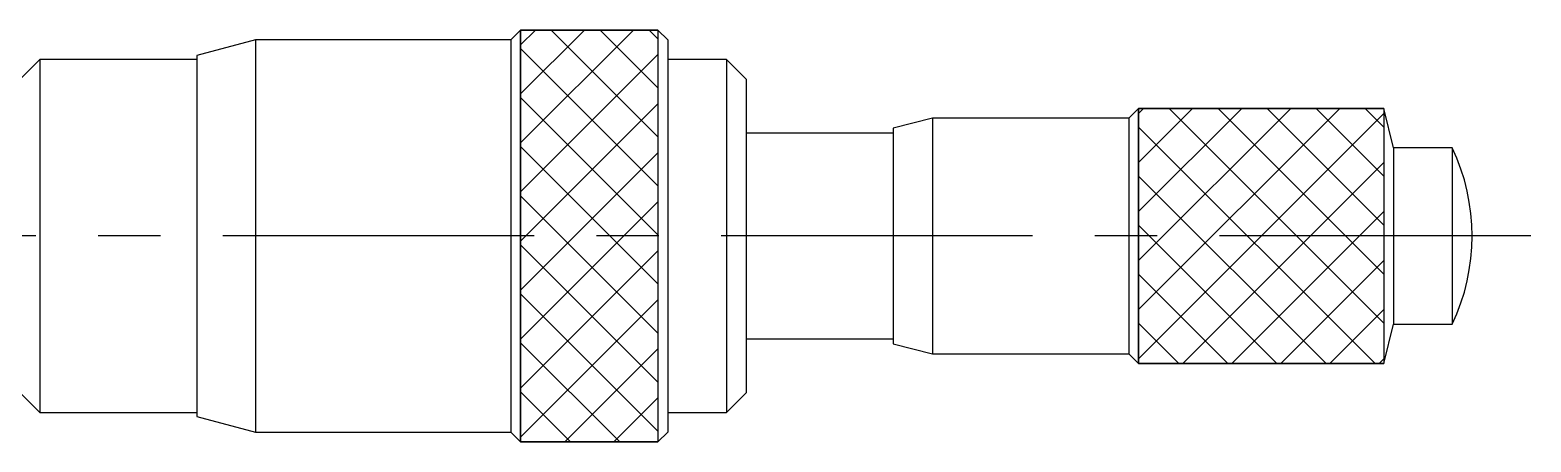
# Model space of a CAD drawing. Extents: x -3 to 373, y -8 to 262.
# Drawn here: x 108.6 to 185.1, y 165.8 to 186.8 of the extents above; entities that cross this region are included whole.
import ezdxf

# ---------------------------------------------------------------- set-up
doc = ezdxf.new("R2010")
doc.units = 0
doc.header["$LTSCALE"] = 0.5
doc.linetypes.add('CENTER', pattern=[50.8, 31.75, -6.35, 6.35, -6.35])
for name, color, linetype in [('MSM_CENTER', 1, 'CENTER'), ('MSM_CONTINUOUS', 7, 'CONTINUOUS'), ('MSM_NARROW', 5, 'CONTINUOUS')]:
    doc.layers.add(name, color=color, linetype=linetype)

msp = doc.modelspace()

# ---------------------------------------------------------------- linework, layer by layer
at = {"layer": 'MSM_CENTER'}
msp.add_line((185.094929, 176.35), (90.037412, 176.35), dxfattribs=at)
at = {"layer": 'MSM_CONTINUOUS'}
for p, q in [((133.594929, 186.85), (133.094929, 186.35)), ((133.594929, 186.85), (140.594929, 186.85)), ((133.594929, 165.85), (133.594929, 186.85)), ((141.094929, 186.35), (140.594929, 186.85)), ((140.594929, 186.85), (140.594929, 165.85)), ((120.094929, 186.35), (117.094929, 185.55)), ((133.094929, 186.35), (120.094929, 186.35)), ((120.094929, 186.35), (120.094929, 166.35)), ((133.094929, 186.35), (133.094929, 166.35)), ((141.094929, 186.35), (141.094929, 166.35)), ((109.094929, 185.35), (108.094929, 184.35)), ((117.094929, 185.35), (109.094929, 185.35)), ((109.094929, 185.35), (109.094929, 167.35)), ((117.094929, 185.55), (117.094929, 167.15)), ((144.094929, 185.35), (141.094929, 185.35)), ((145.094929, 184.35), (144.094929, 185.35)), ((144.094929, 185.35), (144.094929, 167.35)), ((145.094929, 184.35), (145.094929, 168.35)), ((165.094929, 182.85), (164.594929, 182.35)), ((165.094929, 182.85), (177.594929, 182.85)), ((165.094929, 169.85), (165.094929, 182.85)), ((178.094929, 180.85), (177.594929, 182.85)), ((177.594929, 182.85), (177.594929, 169.85)), ((154.594929, 182.35), (152.594929, 181.85)), ((164.594929, 182.35), (154.594929, 182.35)), ((154.594929, 182.35), (154.594929, 170.35)), ((164.594929, 182.35), (164.594929, 170.35)), ((152.594929, 181.6), (145.094929, 181.6)), ((152.594929, 181.85), (152.594929, 170.85)), ((181.081762, 180.85), (178.094929, 180.85)), ((178.094929, 180.85), (178.094929, 171.85)), ((181.081762, 180.85), (181.081762, 171.85)), ((177.594929, 169.85), (178.094929, 171.85)), ((178.094929, 171.85), (181.081762, 171.85)), ((145.094929, 171.1), (152.594929, 171.1)), ((152.594929, 170.85), (154.594929, 170.35)), ((154.594929, 170.35), (164.594929, 170.35)), ((164.594929, 170.35), (165.094929, 169.85)), ((177.594929, 169.85), (165.094929, 169.85)), ((108.094929, 168.35), (109.094929, 167.35)), ((144.094929, 167.35), (145.094929, 168.35)), ((109.094929, 167.35), (117.094929, 167.35)), ((117.094929, 167.15), (120.094929, 166.35)), ((141.094929, 167.35), (144.094929, 167.35)), ((120.094929, 166.35), (133.094929, 166.35)), ((133.094929, 166.35), (133.594929, 165.85)), ((140.594929, 165.85), (141.094929, 166.35)), ((140.594929, 165.85), (133.594929, 165.85))]:
    msp.add_line(p, q, dxfattribs=at)
msp.add_arc((171.594929, 176.35), 10.5, 334.623066, 25.3769134, dxfattribs=at)
at = {"layer": 'MSM_NARROW'}
for p, q in [((140.594929, 186.85), (133.594929, 186.85)), ((133.594929, 186.85), (133.594929, 165.85)), ((133.594929, 186.094929), (134.35, 186.85)), ((133.594929, 183.594929), (136.85, 186.85)), ((133.594929, 181.094929), (139.35, 186.85)), ((135.15, 186.85), (140.594929, 181.405071)), ((137.65, 186.85), (140.594929, 183.905071)), ((140.15, 186.85), (140.594929, 186.405071)), ((140.594929, 186.85), (140.594929, 165.85)), ((133.594929, 185.905071), (140.594929, 178.905071)), ((133.594929, 178.594929), (140.594929, 185.594929)), ((133.594929, 183.405071), (140.594929, 176.405071)), ((133.594929, 176.094929), (140.594929, 183.094929)), ((177.594929, 182.85), (165.094929, 182.85)), ((165.094929, 182.85), (165.094929, 169.85)), ((165.094929, 182.594929), (165.35, 182.85)), ((165.094929, 180.094929), (167.85, 182.85)), ((165.094929, 177.594929), (170.35, 182.85)), ((165.094929, 175.094929), (172.85, 182.85)), ((165.094929, 172.594929), (175.35, 182.85)), ((166.65, 182.85), (177.594929, 171.905071)), ((169.15, 182.85), (177.594929, 174.405071)), ((171.65, 182.85), (177.594929, 176.905071)), ((174.15, 182.85), (177.594929, 179.405071)), ((176.65, 182.85), (177.594929, 181.905071)), ((177.594929, 182.85), (177.594929, 169.85)), ((165.094929, 170.094929), (177.594929, 182.594929)), ((165.094929, 181.905071), (177.15, 169.85)), ((133.594929, 180.905071), (140.594929, 173.905071)), ((133.594929, 173.594929), (140.594929, 180.594929)), ((167.35, 169.85), (177.594929, 180.094929)), ((165.094929, 179.405071), (174.65, 169.85)), ((133.594929, 178.405071), (140.594929, 171.405071)), ((133.594929, 171.094929), (140.594929, 178.094929)), ((169.85, 169.85), (177.594929, 177.594929)), ((165.094929, 176.905071), (172.15, 169.85)), ((133.594929, 175.905071), (140.594929, 168.905071)), ((133.594929, 168.594929), (140.594929, 175.594929)), ((172.35, 169.85), (177.594929, 175.094929)), ((165.094929, 174.405071), (169.65, 169.85)), ((133.594929, 173.405071), (140.594929, 166.405071)), ((133.594929, 166.094929), (140.594929, 173.094929)), ((174.85, 169.85), (177.594929, 172.594929)), ((165.094929, 171.905071), (167.15, 169.85)), ((133.594929, 170.905071), (138.65, 165.85)), ((135.85, 165.85), (140.594929, 170.594929)), ((165.094929, 169.85), (177.594929, 169.85)), ((177.35, 169.85), (177.594929, 170.094929)), ((133.594929, 168.405071), (136.15, 165.85)), ((138.35, 165.85), (140.594929, 168.094929)), ((133.594929, 165.905071), (133.65, 165.85)), ((133.594929, 165.85), (140.594929, 165.85))]:
    msp.add_line(p, q, dxfattribs=at)

doc.saveas('drawing.dxf')
